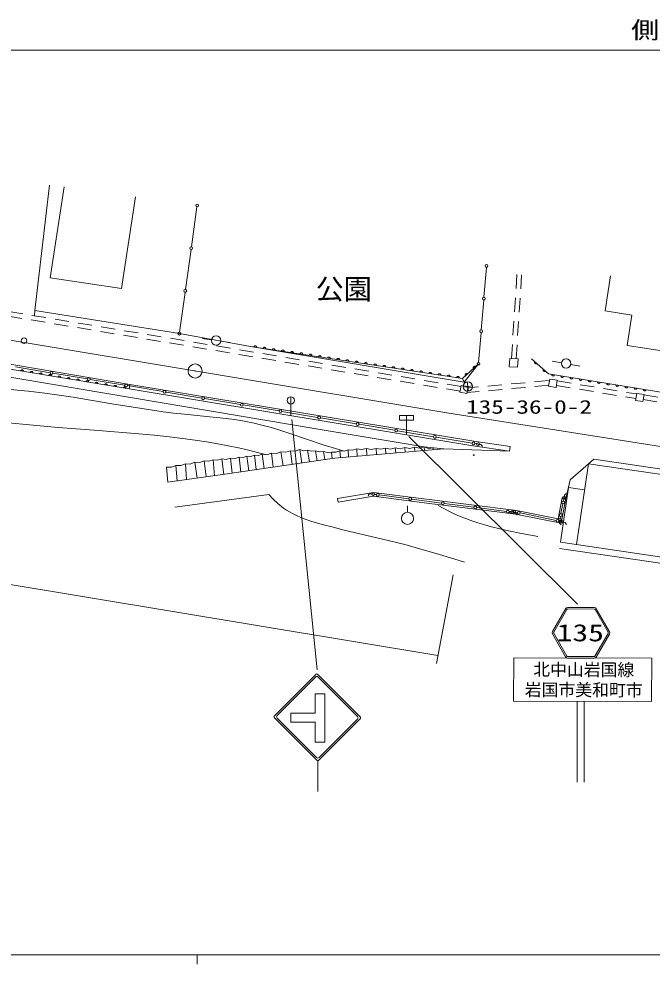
# Model space of a CAD drawing. Units: millimetres, scale not verified. Extents: x 40000 to 680000, y 20000 to 380000.
# Drawn here: x 148942 to 216638, y 204000 to 304986 of the extents above; entities that cross this region are included whole.
import ezdxf
from ezdxf.enums import TextEntityAlignment as Align

# ---------------------------------------------------------------- set-up
doc = ezdxf.new("R2010")
doc.units = ezdxf.units.MM
doc.header["$LTSCALE"] = 1000
doc.linetypes.add('USER1', pattern=[2.5, 1.5, -1])
for name, color, linetype, lineweight in [('M-BGD', 7, 'Continuous', 13), ('M-BMK', 2, 'Continuous', 13), ('M-BMK-SRVR', 3, 'Continuous', 13), ('M-STR-HTXT', 7, 'Continuous', 13), ('M-STR-STRC', 7, 'Continuous', 13), ('M-TTL-BAND', 7, 'Continuous', 13)]:
    doc.layers.add(name, color=color, linetype=linetype, lineweight=lineweight)
doc.styles.add('ＭＳ ゴシック', font='')
doc.styles.get('ＭＳ ゴシック').set_extended_font_data('MS Gothic')

msp = doc.modelspace()

# ---------------------------------------------------------------- linework, layer by layer
at = {"layer": 'M-BGD'}
for p, q in [((152205, 287221), (150645, 273842)), ((152300, 277328), (153778, 287038)), ((159917, 276168), (161408, 285961)), ((167389, 280630), (167983, 284894)), ((166754, 276068), (167348, 280333)), ((198665, 275250), (198929, 278441)), ((152300, 277328), (159917, 276168)), ((211624, 273780), (212197, 277547)), ((166118, 271507), (166712, 275771)), ((198376, 271761), (198640, 274951)), ((150645, 273842), (150598, 273311)), ((150645, 273842), (166098, 271358)), ((214470, 273347), (211624, 273780)), ((214470, 273347), (213973, 270082)), ((160732, 265449), (122902, 271762)), ((160732, 265449), (122902, 271762)), ((160814, 265942), (122985, 272255)), ((173717, 269997), (166098, 271358)), ((169524, 270690), (168535, 270836)), ((198087, 268272), (198351, 271462)), ((170514, 270548), (171505, 270409)), ((173717, 269997), (196562, 266178)), ((173717, 269997), (196376, 266572)), ((196376, 266572), (173717, 269997)), ((213973, 270082), (228788, 267828)), ((201413, 268717), (201353, 267830)), ((202324, 268655), (201413, 268717)), ((202264, 267768), (202324, 268655)), ((203752, 268684), (205564, 267049)), ((148594, 267796), (152282, 267180)), ((196376, 266572), (198075, 268123)), ((198075, 268123), (196376, 266572)), ((196562, 266178), (198075, 268123)), ((201353, 267830), (202264, 267768)), ((206953, 268249), (205966, 268409)), ((207939, 268079), (208922, 267900)), ((144520, 267293), (180926, 261152)), ((152578, 267131), (156266, 266515)), ((205564, 267049), (222219, 264341)), ((156562, 266466), (160250, 265851)), ((160546, 265801), (164376, 265163)), ((160733, 265449), (160814, 265942)), ((197567, 259873), (160814, 265942)), ((196099, 265113), (196237, 265833)), ((196237, 265833), (196961, 265695)), ((196376, 266572), (196562, 266178)), ((196961, 265695), (196824, 264975)), ((205577, 265736), (205700, 266509)), ((206368, 265610), (205577, 265736)), ((205700, 266509), (206491, 266383)), ((206491, 266383), (206368, 265610)), ((197486, 259380), (160733, 265449)), ((164672, 265113), (168502, 264475)), ((178020, 264611), (178010, 262616)), ((196824, 264975), (196099, 265113)), ((214876, 264209), (214989, 264981)), ((214989, 264981), (215772, 264867)), ((215772, 264867), (215660, 264095)), ((168798, 264425), (172629, 263787)), ((172924, 263738), (176755, 263099)), ((215660, 264095), (214876, 264209)), ((177051, 263050), (180881, 262411)), ((190368, 262615), (190363, 260620)), ((181177, 262362), (185007, 261723)), ((185303, 261674), (189133, 261035)), ((180926, 261152), (192284, 259252)), ((189429, 260986), (193259, 260347)), ((193555, 260298), (197386, 259660)), ((201457, 259312), (197567, 259873)), ((197681, 259610), (197879, 259577)), ((175465, 258427), (175954, 258590)), ((175954, 258590), (176469, 258553)), ((175954, 258590), (176137, 257093)), ((176469, 258553), (176958, 258716)), ((176958, 258716), (177473, 258678)), ((176958, 258716), (177189, 257246)), ((177473, 258678), (177962, 258842)), ((177962, 258842), (178477, 258804)), ((177962, 258842), (178165, 257389)), ((178477, 258804), (178966, 258967)), ((178966, 258967), (179383, 258850)), ((178966, 258967), (179181, 257537)), ((179383, 258850), (179813, 258903)), ((179813, 258903), (180229, 258786)), ((179813, 258903), (180027, 257661)), ((180229, 258786), (180659, 258838)), ((180659, 258838), (181076, 258721)), ((180659, 258838), (180824, 257777)), ((181076, 258721), (181506, 258773)), ((181506, 258773), (181923, 258656)), ((181506, 258773), (181664, 257900)), ((181923, 258656), (182353, 258709)), ((182353, 258709), (182816, 258678)), ((182353, 258709), (182430, 258011)), ((194366, 259059), (182688, 258049)), ((182816, 258678), (183256, 258828)), ((183256, 258828), (183719, 258798)), ((183256, 258828), (183314, 258103)), ((183719, 258798), (184159, 258948)), ((184159, 258948), (184623, 258917)), ((184159, 258948), (184195, 258179)), ((184623, 258917), (185062, 259067)), ((185062, 259067), (185579, 258971)), ((185062, 259067), (185097, 258257)), ((185579, 258971), (186092, 259082)), ((186092, 259082), (186609, 258986)), ((186092, 259082), (186122, 258346)), ((186609, 258986), (187122, 259096)), ((187122, 259096), (187639, 259000)), ((187122, 259096), (187159, 258436)), ((187639, 259000), (188152, 259111)), ((188152, 259111), (188672, 259025)), ((188152, 259111), (188161, 258522)), ((188672, 259025), (189185, 259146)), ((189185, 259146), (189705, 259061)), ((189185, 259146), (189238, 258615)), ((189705, 259061), (190218, 259182)), ((190218, 259182), (190738, 259096)), ((190218, 259182), (190233, 258701)), ((190738, 259096), (191251, 259217)), ((191251, 259217), (191771, 259131)), ((191251, 259217), (191284, 258792)), ((191771, 259131), (192284, 259252)), ((192284, 259252), (194366, 259059)), ((192284, 259252), (192741, 259087)), ((192284, 259252), (192312, 258881)), ((192741, 259087), (193226, 259165)), ((193226, 259165), (193226, 258960)), ((201385, 258817), (194366, 259059)), ((201385, 258817), (197496, 259378)), ((201385, 258817), (201457, 259312)), ((167267, 257427), (167755, 257612)), ((167755, 257612), (168277, 257595)), ((167755, 257612), (167999, 255930)), ((168277, 257595), (168765, 257780)), ((168765, 257780), (169242, 257733)), ((168765, 257780), (168960, 256062)), ((169242, 257733), (169700, 257873)), ((169700, 257873), (170177, 257826)), ((169700, 257873), (169844, 256184)), ((170177, 257826), (170635, 257966)), ((170635, 257966), (171112, 257919)), ((170635, 257966), (170865, 256324)), ((182688, 258049), (170943, 256334)), ((171112, 257919), (171570, 258059)), ((171570, 258059), (172047, 258012)), ((171570, 258059), (171728, 256436)), ((172047, 258012), (172505, 258152)), ((172505, 258152), (172923, 258123)), ((172505, 258152), (172669, 256558)), ((172923, 258123), (173320, 258256)), ((173320, 258256), (173738, 258227)), ((173320, 258256), (173508, 256709)), ((173738, 258227), (174135, 258361)), ((174135, 258361), (174553, 258331)), ((174135, 258361), (174322, 256828)), ((174553, 258331), (174951, 258465)), ((174951, 258465), (175465, 258427)), ((174951, 258465), (175154, 256949)), ((210413, 257949), (209821, 257440)), ((210413, 257949), (279757, 247652)), ((164724, 257110), (165246, 257093)), ((164724, 257110), (164876, 255502)), ((165246, 257093), (165734, 257277)), ((165734, 257277), (166256, 257260)), ((165734, 257277), (165880, 255640)), ((166256, 257260), (166745, 257445)), ((166745, 257445), (167267, 257427)), ((166745, 257445), (166850, 255773)), ((207894, 255740), (209821, 257440)), ((208558, 248814), (209821, 257440)), ((209821, 257440), (224649, 255268)), ((170943, 256334), (164876, 255502)), ((207402, 253734), (207894, 255740)), ((207693, 254923), (206835, 249067)), ((207693, 254923), (209416, 254671)), ((175665, 254160), (165620, 252831)), ((182997, 253741), (186843, 254382)), ((182997, 253741), (183063, 253346)), ((183063, 253346), (186851, 253977)), ((186843, 254382), (202129, 252451)), ((186851, 253977), (193088, 253190)), ((186968, 254189), (187167, 254163)), ((187464, 254125), (190639, 253713)), ((190937, 253675), (194112, 253263)), ((206602, 251570), (207008, 253806)), ((206923, 251099), (207402, 253734)), ((207008, 253806), (207402, 253734)), ((207154, 253468), (207192, 253664)), ((190492, 252278), (190492, 252973)), ((193088, 253190), (194027, 253071)), ((194027, 253071), (202079, 252055)), ((194409, 253225), (197584, 252813)), ((197882, 252774), (201057, 252363)), ((206897, 252125), (207098, 253173)), ((201354, 252324), (201553, 252299)), ((202037, 252300), (202233, 252259)), ((202051, 252059), (206923, 251099)), ((202129, 252451), (206602, 251570)), ((202527, 252197), (206368, 251394)), ((206803, 251634), (206840, 251831)), ((206662, 251333), (206858, 251292)), ((223386, 246642), (206835, 249067)), ((206736, 248395), (216283, 246997)), ((216283, 246997), (223276, 245973)), ((195378, 245582), (193585, 236124))]:
    msp.add_line(p, q, dxfattribs=at)
at = {"layer": 'M-BGD', "linetype": 'USER1'}
for p, q in [((201599, 268708), (202235, 278318)), ((202097, 268675), (202734, 278284)), ((196133, 265208), (130480, 276102)), ((196215, 265702), (130562, 276595)), ((205559, 266342), (196799, 265554)), ((205603, 265844), (196844, 265056)), ((206411, 265823), (214880, 264417)), ((206493, 266316), (214962, 264910)), ((215754, 264803), (270329, 256623)), ((215672, 264310), (270253, 256128))]:
    msp.add_line(p, q, dxfattribs=at)
at = {"layer": 'M-BGD'}
for points in [[(174061, 269945), (174078, 269977), (174100, 270003), (174133, 270032), (174168, 270045), (174205, 270050), (174251, 270043), (174284, 270027), (174314, 270004), (174338, 269967), (174351, 269936), (174357, 269900)], [(175046, 269796), (175063, 269828), (175085, 269854), (175118, 269883), (175154, 269896), (175190, 269901), (175236, 269894), (175269, 269878), (175299, 269856), (175323, 269819), (175337, 269787), (175343, 269751)], [(176031, 269647), (176048, 269679), (176070, 269706), (176104, 269734), (176139, 269747), (176175, 269752), (176221, 269745), (176255, 269729), (176284, 269707), (176308, 269670), (176322, 269638), (176328, 269602)], [(177016, 269498), (177033, 269530), (177056, 269557), (177089, 269585), (177124, 269598), (177160, 269603), (177206, 269596), (177240, 269580), (177270, 269558), (177294, 269521), (177307, 269489), (177313, 269453)], [(178002, 269349), (178019, 269382), (178041, 269408), (178074, 269436), (178109, 269449), (178146, 269454), (178192, 269447), (178225, 269432), (178255, 269409), (178279, 269372), (178292, 269340), (178298, 269304)], [(178987, 269200), (179004, 269233), (179026, 269259), (179059, 269287), (179094, 269300), (179131, 269305), (179177, 269298), (179210, 269283), (179240, 269260), (179264, 269223), (179278, 269191), (179283, 269156)], [(179972, 269051), (179989, 269084), (180011, 269110), (180044, 269138), (180080, 269151), (180116, 269156), (180162, 269149), (180195, 269134), (180225, 269111), (180249, 269074), (180263, 269042), (180269, 269007)], [(180957, 268903), (180974, 268935), (180996, 268961), (181030, 268989), (181065, 269002), (181101, 269007), (181147, 269001), (181181, 268985), (181211, 268962), (181235, 268925), (181248, 268894), (181254, 268858)], [(181942, 268754), (181960, 268786), (181982, 268812), (182015, 268841), (182050, 268853), (182087, 268859), (182133, 268852), (182166, 268836), (182196, 268813), (182220, 268776), (182233, 268745), (182239, 268709)], [(182928, 268605), (182945, 268637), (182967, 268663), (183000, 268692), (183035, 268705), (183072, 268710), (183118, 268703), (183151, 268687), (183181, 268664), (183205, 268627), (183218, 268596), (183224, 268560)], [(183913, 268456), (183930, 268488), (183952, 268514), (183985, 268543), (184021, 268556), (184057, 268561), (184103, 268554), (184136, 268538), (184166, 268515), (184190, 268478), (184204, 268447), (184210, 268411)], [(184898, 268307), (184915, 268339), (184937, 268366), (184970, 268394), (185006, 268407), (185042, 268412), (185088, 268405), (185121, 268389), (185151, 268367), (185175, 268330), (185189, 268298), (185195, 268262)], [(185883, 268158), (185900, 268190), (185923, 268217), (185956, 268245), (185991, 268258), (186027, 268263), (186073, 268256), (186107, 268240), (186137, 268218), (186161, 268181), (186174, 268149), (186180, 268113)], [(186869, 268009), (186886, 268042), (186908, 268068), (186941, 268096), (186976, 268109), (187013, 268114), (187059, 268107), (187092, 268092), (187122, 268069), (187146, 268032), (187159, 268000), (187165, 267964)], [(187854, 267860), (187871, 267893), (187893, 267919), (187926, 267947), (187961, 267960), (187998, 267965), (188044, 267958), (188077, 267943), (188107, 267920), (188131, 267883), (188144, 267851), (188150, 267815)], [(188839, 267711), (188856, 267744), (188878, 267770), (188911, 267798), (188947, 267811), (188983, 267816), (189029, 267809), (189062, 267794), (189092, 267771), (189116, 267734), (189130, 267702), (189136, 267667)], [(189824, 267563), (189841, 267595), (189863, 267621), (189896, 267649), (189932, 267662), (189968, 267667), (190014, 267660), (190047, 267645), (190077, 267622), (190101, 267585), (190115, 267553), (190121, 267518)], [(197540, 267634), (197525, 267667), (197519, 267701), (197518, 267745), (197530, 267780), (197549, 267812), (197583, 267843), (197616, 267859), (197653, 267868), (197697, 267863), (197730, 267854), (197761, 267836)], [(204317, 268175), (204285, 268158), (204252, 268148), (204208, 268142), (204172, 268151), (204139, 268167), (204104, 268198), (204085, 268230), (204072, 268265), (204073, 268309), (204079, 268343), (204094, 268376)], [(149136, 267384), (149153, 267416), (149176, 267442), (149209, 267470), (149245, 267482), (149281, 267487), (149327, 267479), (149360, 267463), (149390, 267440), (149413, 267403), (149426, 267371), (149431, 267335)], [(150131, 267218), (150149, 267250), (150171, 267276), (150205, 267304), (150240, 267316), (150277, 267321), (150323, 267313), (150356, 267297), (150385, 267274), (150409, 267237), (150422, 267205), (150427, 267169)], [(151127, 267052), (151144, 267084), (151167, 267110), (151200, 267138), (151236, 267150), (151272, 267155), (151318, 267147), (151351, 267131), (151381, 267108), (151404, 267070), (151417, 267039), (151422, 267003)], [(152122, 266886), (152140, 266918), (152162, 266944), (152196, 266972), (152231, 266984), (152268, 266989), (152314, 266981), (152347, 266965), (152376, 266942), (152400, 266904), (152413, 266872), (152418, 266837)], [(153118, 266720), (153135, 266752), (153158, 266778), (153191, 266806), (153227, 266818), (153263, 266823), (153309, 266815), (153342, 266799), (153372, 266776), (153395, 266738), (153408, 266706), (153413, 266670)], [(154113, 266554), (154131, 266586), (154153, 266612), (154187, 266640), (154222, 266652), (154259, 266656), (154305, 266649), (154338, 266633), (154367, 266609), (154391, 266572), (154404, 266540), (154409, 266504)], [(190809, 267414), (190826, 267446), (190849, 267472), (190882, 267501), (190917, 267513), (190953, 267519), (190999, 267512), (191033, 267496), (191063, 267473), (191087, 267436), (191100, 267405), (191106, 267369)], [(191795, 267265), (191812, 267297), (191834, 267323), (191867, 267352), (191902, 267365), (191939, 267370), (191985, 267363), (192018, 267347), (192048, 267324), (192072, 267287), (192085, 267256), (192091, 267220)], [(192780, 267116), (192797, 267148), (192819, 267174), (192852, 267203), (192887, 267216), (192924, 267221), (192970, 267214), (193003, 267198), (193033, 267175), (193057, 267138), (193070, 267107), (193076, 267071)], [(193765, 266967), (193782, 266999), (193804, 267026), (193837, 267054), (193873, 267067), (193909, 267072), (193955, 267065), (193988, 267049), (194018, 267027), (194042, 266990), (194056, 266958), (194062, 266922)], [(194750, 266818), (194767, 266850), (194789, 266877), (194823, 266905), (194858, 266918), (194894, 266923), (194940, 266916), (194974, 266900), (195003, 266878), (195027, 266841), (195041, 266809), (195047, 266773)], [(195735, 266669), (195752, 266701), (195775, 266728), (195808, 266756), (195843, 266769), (195879, 266774), (195925, 266767), (195959, 266751), (195989, 266729), (196013, 266692), (196026, 266660), (196032, 266624)], [(196690, 266859), (196676, 266892), (196669, 266926), (196668, 266970), (196680, 267005), (196699, 267037), (196734, 267068), (196767, 267084), (196803, 267093), (196847, 267088), (196880, 267079), (196912, 267061)], [(205222, 267358), (205190, 267340), (205157, 267330), (205114, 267325), (205077, 267334), (205044, 267350), (205010, 267381), (204991, 267412), (204978, 267448), (204979, 267492), (204985, 267525), (205000, 267559)], [(206202, 266946), (206184, 266914), (206162, 266888), (206128, 266860), (206093, 266847), (206056, 266842), (206011, 266850), (205977, 266866), (205948, 266889), (205924, 266926), (205911, 266958), (205906, 266994)], [(207181, 266786), (207164, 266754), (207142, 266728), (207108, 266700), (207073, 266688), (207036, 266683), (206990, 266691), (206957, 266707), (206927, 266730), (206904, 266767), (206891, 266799), (206885, 266835)], [(208161, 266627), (208144, 266595), (208121, 266569), (208088, 266541), (208052, 266529), (208016, 266524), (207970, 266531), (207937, 266547), (207907, 266570), (207884, 266608), (207871, 266639), (207865, 266675)], [(155109, 266388), (155126, 266420), (155149, 266446), (155182, 266473), (155218, 266486), (155254, 266490), (155300, 266483), (155333, 266466), (155363, 266443), (155386, 266406), (155399, 266374), (155404, 266338)], [(156104, 266221), (156122, 266254), (156144, 266279), (156178, 266307), (156213, 266320), (156250, 266324), (156296, 266317), (156329, 266300), (156358, 266277), (156382, 266240), (156395, 266208), (156400, 266172)], [(157100, 266055), (157117, 266087), (157140, 266113), (157173, 266141), (157209, 266153), (157245, 266158), (157291, 266150), (157324, 266134), (157354, 266111), (157377, 266074), (157390, 266042), (157396, 266006)], [(158095, 265889), (158113, 265921), (158135, 265947), (158169, 265975), (158204, 265987), (158241, 265992), (158287, 265984), (158320, 265968), (158349, 265945), (158373, 265908), (158386, 265876), (158391, 265840)], [(159091, 265723), (159108, 265755), (159131, 265781), (159164, 265809), (159200, 265821), (159236, 265826), (159282, 265818), (159315, 265802), (159345, 265779), (159368, 265741), (159381, 265710), (159387, 265674)], [(160086, 265557), (160104, 265589), (160126, 265615), (160160, 265643), (160195, 265655), (160232, 265660), (160278, 265652), (160311, 265636), (160340, 265613), (160364, 265575), (160377, 265543), (160382, 265508)], [(209141, 266468), (209123, 266436), (209101, 266410), (209068, 266382), (209032, 266369), (208996, 266365), (208950, 266372), (208917, 266388), (208887, 266411), (208863, 266448), (208850, 266480), (208845, 266516)], [(210121, 266309), (210103, 266276), (210081, 266250), (210047, 266222), (210012, 266210), (209975, 266205), (209929, 266213), (209896, 266229), (209867, 266252), (209843, 266289), (209830, 266321), (209824, 266357)], [(211100, 266149), (211083, 266117), (211060, 266091), (211027, 266063), (210992, 266051), (210955, 266046), (210909, 266053), (210876, 266069), (210846, 266092), (210823, 266130), (210810, 266162), (210804, 266197)], [(212080, 265990), (212063, 265958), (212040, 265932), (212007, 265904), (211971, 265891), (211935, 265887), (211889, 265894), (211856, 265910), (211826, 265933), (211803, 265970), (211789, 266002), (211784, 266038)], [(213060, 265831), (213042, 265799), (213020, 265773), (212986, 265745), (212951, 265732), (212914, 265727), (212869, 265735), (212835, 265751), (212806, 265774), (212782, 265811), (212769, 265843), (212764, 265879)], [(214039, 265671), (214022, 265639), (214000, 265613), (213966, 265585), (213931, 265573), (213894, 265568), (213848, 265576), (213815, 265592), (213786, 265615), (213762, 265652), (213749, 265684), (213743, 265719)], [(147263, 265470), (149950, 265201), (151708, 265000), (153231, 264788), (154761, 264555), (158880, 263874), (163007, 263212), (164384, 263017), (165765, 262842), (166273, 262784), (168690, 262547), (171112, 262289), (171983, 262173), (172851, 262036), (173566, 261905), (174287, 261752), (174500, 261702), (175215, 261521), (175935, 261317), (176928, 261009), (177917, 260682), (179814, 260037), (181479, 259496), (183156, 258971), (183719, 258798)], [(215019, 265512), (215002, 265480), (214979, 265454), (214946, 265426), (214910, 265413), (214874, 265409), (214828, 265416), (214795, 265432), (214765, 265455), (214742, 265493), (214729, 265524), (214723, 265560)], [(215999, 265353), (215981, 265321), (215959, 265295), (215926, 265267), (215890, 265254), (215854, 265249), (215808, 265257), (215775, 265273), (215745, 265296), (215721, 265333), (215708, 265365), (215703, 265401)], [(147815, 261842), (149319, 261681), (151233, 261499), (153151, 261337), (157451, 261008), (161755, 260658), (163399, 260502), (165049, 260325), (166418, 260159), (167783, 259973), (168996, 259789), (170206, 259584), (171314, 259378), (172419, 259151), (173063, 259009), (175465, 258427)], [(198027, 259553), (198273, 259512), (198322, 259498), (198364, 259479), (198404, 259447), (198436, 259411), (198462, 259365), (198478, 259319), (198482, 259266), (198479, 259224)], [(175665, 254160), (176141, 253683), (176630, 253223), (177244, 252720), (177553, 252506), (177882, 252303), (178247, 252103), (178632, 251915), (179083, 251720), (179544, 251543), (180138, 251339), (180741, 251155), (181348, 250983), (182530, 250670), (183710, 250379), (189030, 249128), (190350, 248784), (191667, 248419), (193549, 247871), (195438, 247301), (196578, 246951)], [(186292, 254025), (186302, 254070), (186324, 254119), (186358, 254165), (186390, 254193), (186434, 254221), (186483, 254237), (186528, 254242), (186572, 254241), (186820, 254208)], [(207220, 253812), (207267, 254057), (207281, 254105), (207302, 254147), (207335, 254187), (207372, 254218), (207418, 254242), (207464, 254258), (207517, 254260), (207560, 254256)], [(193771, 253001), (194371, 252667), (194979, 252352), (195560, 252074), (196131, 251824), (196710, 251593), (197353, 251359), (198003, 251144), (198738, 250924), (199480, 250722), (200376, 250502), (201280, 250301), (202667, 250022), (204062, 249761), (204431, 249694)], [(201350, 252188), (201364, 252232), (201389, 252280), (201427, 252323), (201461, 252349), (201507, 252372), (201557, 252385), (201602, 252387), (201646, 252382), (201891, 252331)], [(201701, 252279), (201949, 252247), (201998, 252236), (202041, 252218), (202083, 252187), (202116, 252152), (202143, 252107), (202161, 252062), (202167, 252010), (202165, 251967)], [(206926, 250949), (206882, 250963), (206834, 250987), (206790, 251023), (206764, 251058), (206739, 251103), (206726, 251153), (206723, 251198), (206728, 251241), (206775, 251487)], [(207005, 251261), (207249, 251210), (207297, 251195), (207339, 251173), (207378, 251140), (207408, 251103), (207432, 251056), (207446, 251009), (207448, 250956), (207443, 250914)]]:
    msp.add_lwpolyline(points, dxfattribs=at)
msp.add_lwpolyline([(189618, 262617), (191118, 262613), (191117, 262113), (189617, 262117)], close=True, dxfattribs=at)
for centre, radius in [((168003, 285043), 150), ((167368, 280481), 150), ((198941, 278590), 150), ((166733, 275920), 150), ((198653, 275101), 150), ((198364, 271612), 150), ((149493, 270601), 300), ((166098, 271358), 150), ((170019, 270617), 500), ((207447, 268169), 500), ((198075, 268123), 150), ((152430, 267155), 150), ((156414, 266491), 150), ((160398, 265826), 150), ((164524, 265138), 150), ((168650, 264450), 150), ((178018, 264226), 385), ((172777, 263762), 150), ((176903, 263074), 150), ((181029, 262386), 150), ((185155, 261699), 150), ((189281, 261011), 150), ((193407, 260323), 150), ((197534, 259635), 150), ((197534, 259635), 150), ((198027, 259553), 150), ((186820, 254208), 150), ((187315, 254144), 150), ((187315, 254144), 150), ((190788, 253694), 150), ((207220, 253812), 150), ((194260, 253244), 150), ((197733, 252794), 150), ((201205, 252344), 150), ((201205, 252344), 150), ((201891, 252331), 150), ((207126, 253321), 150), ((207126, 253321), 150), ((190492, 251623), 645), ((201701, 252279), 150), ((202380, 252228), 150), ((202380, 252228), 150), ((206515, 251363), 150), ((206515, 251363), 150), ((206775, 251487), 150), ((206869, 251978), 150), ((206869, 251978), 150), ((207005, 251261), 150)]:
    msp.add_circle(centre, radius, dxfattribs=at)
msp.add_arc((197559, 258378), 50, 309.93149, 235.67449, dxfattribs=at)
at = {"layer": 'M-BMK'}
for q in [(69262, 283732), (329049, 241777)]:
    msp.add_line((194680, 262899), q, dxfattribs=at)
at = {"layer": 'M-BMK-SRVR'}
for p, q in [((196435, 265633), (197426, 265769)), ((196998, 265206), (196862, 266196))]:
    msp.add_line(p, q, dxfattribs=at)
for centre, radius in [((167782, 267367), 750), ((167782, 267367), 22.5), ((196930, 265701), 500)]:
    msp.add_circle(centre, radius, dxfattribs=at)
at = {"layer": 'M-STR-HTXT'}
for p, q in [((72656, 301631), (372300, 301631)), ((193742, 236957), (64465, 258431))]:
    msp.add_line(p, q, dxfattribs=at)
at = {"layer": 'M-STR-STRC'}
for p, q in [((178111, 262181), (180818, 235435)), ((190615, 260365), (208672, 242452)), ((205974, 239524), (207403, 241980)), ((206119, 239463), (207528, 241883)), ((207611, 242099), (210452, 242091)), ((207632, 241943), (210431, 241935)), ((210535, 241875), (211929, 239447)), ((210660, 241970), (212075, 239506)), ((206119, 239343), (207513, 236915)), ((205973, 239284), (207388, 236820)), ((211929, 239326), (210520, 236907)), ((212074, 239266), (210645, 236810)), ((201832, 232096), (201845, 236716)), ((201845, 236716), (216593, 236673)), ((207596, 236699), (210436, 236691)), ((210416, 236847), (207617, 236855)), ((216593, 236673), (216580, 232053)), ((180721, 234990), (176219, 230488)), ((180651, 234665), (176544, 230559)), ((185464, 230389), (180863, 234990)), ((185139, 230459), (180933, 234665)), ((180611, 230796), (180633, 232861)), ((180633, 232861), (181632, 232861)), ((181632, 227709), (181632, 232861)), ((201832, 232096), (216580, 232053)), ((208643, 223450), (208643, 232076)), ((209363, 232074), (209363, 223448)), ((176219, 230347), (180821, 225745)), ((176544, 230276), (180750, 226070)), ((178023, 230796), (180611, 230796)), ((178023, 229843), (178023, 230796)), ((178023, 229843), (180656, 229843)), ((180633, 229843), (180633, 227709)), ((180962, 225745), (185464, 230247)), ((185139, 230176), (181033, 226070)), ((180633, 227709), (181632, 227709)), ((180892, 225716), (180892, 222441))]:
    msp.add_line(p, q, dxfattribs=at)
for centre, radius, start, end in [((207611, 241859), 240, 89.83331, 149.79669), ((207631, 241823), 120, 89.83331, 149.79669), ((210431, 241815), 120, 29.87006, 89.83331), ((210451, 241851), 240, 29.87006, 89.83331), ((206181, 239403), 240, 149.79669, 209.87024), ((206223, 239403), 120, 149.79669, 209.87024), ((211825, 239387), 120, 329.79667, 29.87004), ((211867, 239387), 240, 329.79667, 29.87004), ((207596, 236939), 240, 209.87024, 269.83333), ((207617, 236975), 120, 209.87024, 269.83333), ((210416, 236967), 120, 269.83333, 329.79667), ((210437, 236931), 240, 269.83333, 329.79667), ((180792, 234524), 200, 45, 135), ((180792, 234920), 100, 45, 135), ((176290, 230418), 100, 135, 225), ((176686, 230418), 200, 135, 225), ((184998, 230318), 200, 315, 45), ((185394, 230318), 100, 315, 45), ((180892, 226212), 200, 225, 315), ((180892, 225816), 100, 225, 315)]:
    msp.add_arc(centre, radius, start, end, dxfattribs=at)
at = {"layer": 'M-TTL-BAND'}
for p, q in [((40000, 205000), (579000, 205000)), ((168000, 205000), (168000, 204000))]:
    msp.add_line(p, q, dxfattribs=at)

# ---------------------------------------------------------------- texts
at = {"layer": 'M-BGD', "style": 'ＭＳ ゴシック'}
msp.add_text('公園', height=2199, dxfattribs=at).set_placement((180675, 274369), align=Align.BOTTOM_LEFT)
at = {"layer": 'M-BMK-SRVR', "style": 'ＭＳ ゴシック', "width": 1.35}
msp.add_text('135-36-0-2', height=1466, dxfattribs=at).set_placement((196744, 262360), align=Align.BOTTOM_LEFT)
at = {"layer": 'M-STR-HTXT', "style": 'ＭＳ ゴシック', "width": 1.2}
msp.add_text('側溝 L=339.0', height=1833, dxfattribs=at).set_placement((214404, 302333), align=Align.BOTTOM_LEFT)
at = {"layer": 'M-STR-STRC', "style": 'ＭＳ ゴシック', "width": 1.35}
msp.add_text('135', height=1833, rotation=359.8, dxfattribs=at).set_placement((206431, 237946), align=Align.BOTTOM_LEFT)
at = {"layer": 'M-STR-STRC', "style": 'ＭＳ ゴシック'}
for s, p in [('北中山岩国線', (203924, 234426)), ('岩国市美和町市', (203024, 232266))]:
    msp.add_text(s, height=1320, rotation=359.8, dxfattribs=at).set_placement(p, align=Align.BOTTOM_LEFT)

doc.saveas('drawing.dxf')
